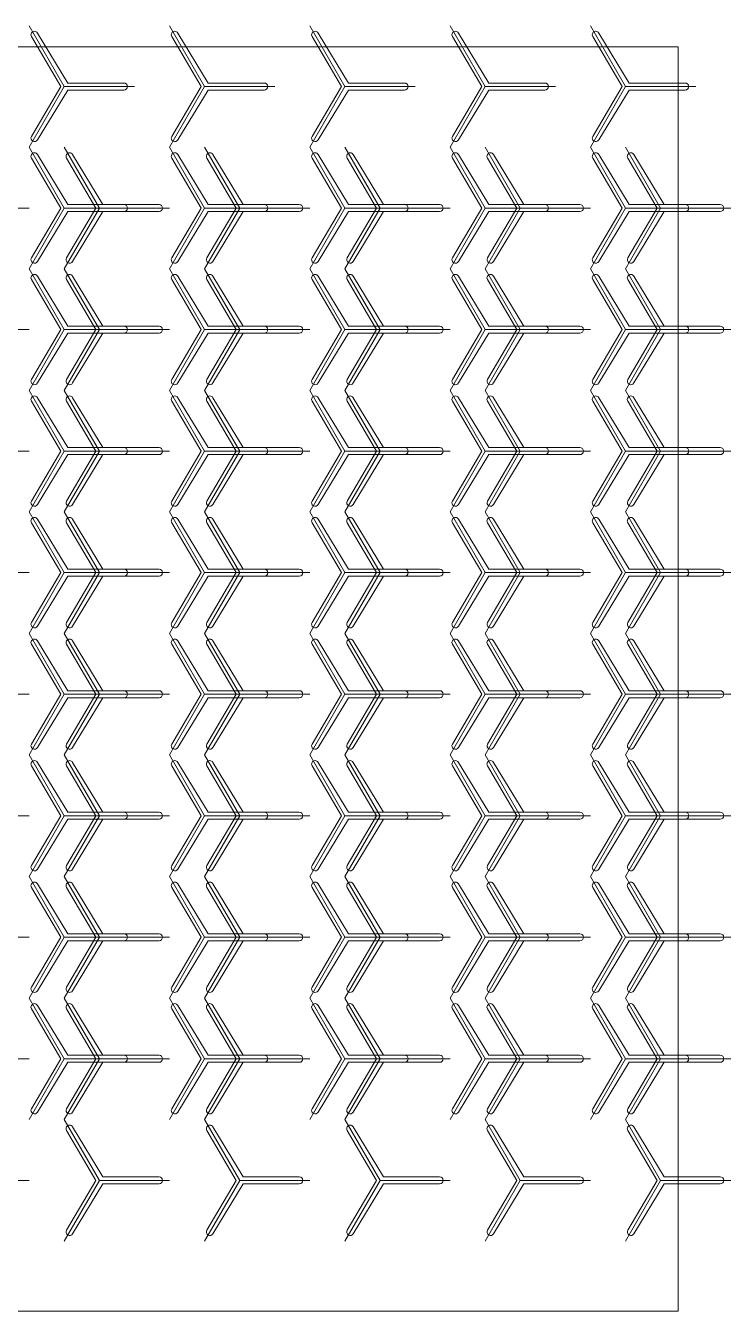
# Model space of a CAD drawing. Header units: metres. Extents: x 0 to 320, y 0 to 183.
# Drawn here: x 84.5 to 184.5, y 0 to 183.2 of the extents above; entities that cross this region are included whole.
import ezdxf

# ---------------------------------------------------------------- set-up
doc = ezdxf.new("R2010")
doc.units = ezdxf.units.M
doc.layers.add('TOP', color=1, linetype='Continuous', lineweight=0)

msp = doc.modelspace()

# ---------------------------------------------------------------- linework, layer by layer
at = {"layer": 'TOP'}
for p, q in [((90, 174.54), (85, 183.21)), ((110, 174.54), (105, 183.21)), ((130, 174.54), (125, 183.21)), ((150, 174.54), (145, 183.21)), ((170, 174.54), (165, 183.21)), ((85.32, 181.66), (89.5, 174.54)), ((90.5, 175.04), (86.18, 182.16)), ((105.32, 181.66), (109.5, 174.54)), ((110.5, 175.04), (106.18, 182.16)), ((125.32, 181.66), (129.5, 174.54)), ((130.5, 175.04), (126.18, 182.16)), ((145.32, 181.66), (149.5, 174.54)), ((150.5, 175.04), (146.18, 182.16)), ((165.32, 181.66), (169.5, 174.54)), ((170.5, 175.04), (166.18, 182.16)), ((0, 180.21), (177.5, 180.21)), ((177.5, 180.21), (177.5, 0)), ((90, 174.54), (85, 165.88)), ((89.5, 174.54), (85.32, 167.43)), ((90, 174.54), (100, 174.54)), ((98.5, 175.04), (90.5, 175.04)), ((110, 174.54), (105, 165.88)), ((109.5, 174.54), (105.32, 167.43)), ((110, 174.54), (120, 174.54)), ((118.5, 175.04), (110.5, 175.04)), ((130, 174.54), (125, 165.88)), ((129.5, 174.54), (125.32, 167.43)), ((130, 174.54), (140, 174.54)), ((138.5, 175.04), (130.5, 175.04)), ((150, 174.54), (145, 165.88)), ((149.5, 174.54), (145.32, 167.43)), ((150, 174.54), (160, 174.54)), ((158.5, 175.04), (150.5, 175.04)), ((170, 174.54), (165, 165.88)), ((169.5, 174.54), (165.32, 167.43)), ((170, 174.54), (180, 174.54)), ((178.5, 175.04), (170.5, 175.04)), ((86.18, 166.93), (90.5, 174.04)), ((90.5, 174.04), (98.5, 174.04)), ((106.18, 166.93), (110.5, 174.04)), ((110.5, 174.04), (118.5, 174.04)), ((126.18, 166.93), (130.5, 174.04)), ((130.5, 174.04), (138.5, 174.04)), ((146.18, 166.93), (150.5, 174.04)), ((150.5, 174.04), (158.5, 174.04)), ((166.18, 166.93), (170.5, 174.04)), ((170.5, 174.04), (178.5, 174.04)), ((90, 157.22), (85, 165.88)), ((95, 157.22), (90, 165.88)), ((110, 157.22), (105, 165.88)), ((115, 157.22), (110, 165.88)), ((130, 157.22), (125, 165.88)), ((135, 157.22), (130, 165.88)), ((150, 157.22), (145, 165.88)), ((155, 157.22), (150, 165.88)), ((170, 157.22), (165, 165.88)), ((175, 157.22), (170, 165.88)), ((85.32, 164.34), (89.5, 157.22)), ((90.5, 157.72), (86.18, 164.84)), ((90.32, 164.34), (94.5, 157.22)), ((95.5, 157.72), (91.18, 164.84)), ((105.32, 164.34), (109.5, 157.22)), ((110.5, 157.72), (106.18, 164.84)), ((110.32, 164.34), (114.5, 157.22)), ((115.5, 157.72), (111.18, 164.84)), ((125.32, 164.34), (129.5, 157.22)), ((130.5, 157.72), (126.18, 164.84)), ((130.32, 164.34), (134.5, 157.22)), ((135.5, 157.72), (131.18, 164.84)), ((145.32, 164.34), (149.5, 157.22)), ((150.5, 157.72), (146.18, 164.84)), ((150.32, 164.34), (154.5, 157.22)), ((155.5, 157.72), (151.18, 164.84)), ((165.32, 164.34), (169.5, 157.22)), ((170.5, 157.72), (166.18, 164.84)), ((170.32, 164.34), (174.5, 157.22)), ((175.5, 157.72), (171.18, 164.84)), ((98.5, 157.72), (90.5, 157.72)), ((103.5, 157.72), (95.5, 157.72)), ((118.5, 157.72), (110.5, 157.72)), ((123.5, 157.72), (115.5, 157.72)), ((138.5, 157.72), (130.5, 157.72)), ((143.5, 157.72), (135.5, 157.72)), ((158.5, 157.72), (150.5, 157.72)), ((163.5, 157.72), (155.5, 157.72)), ((178.5, 157.72), (170.5, 157.72)), ((183.5, 157.72), (175.5, 157.72)), ((75, 157.22), (85, 157.22)), ((90, 157.22), (85, 148.56)), ((89.5, 157.22), (85.32, 150.11)), ((86.18, 149.61), (90.5, 156.72)), ((90, 157.22), (100, 157.22)), ((95, 157.22), (90, 148.56)), ((94.5, 157.22), (90.32, 150.11)), ((90.5, 156.72), (98.5, 156.72)), ((91.18, 149.61), (95.5, 156.72)), ((95, 157.22), (105, 157.22)), ((95.5, 156.72), (103.5, 156.72)), ((110, 157.22), (105, 148.56)), ((109.5, 157.22), (105.32, 150.11)), ((106.18, 149.61), (110.5, 156.72)), ((110, 157.22), (120, 157.22)), ((115, 157.22), (110, 148.56)), ((114.5, 157.22), (110.32, 150.11)), ((110.5, 156.72), (118.5, 156.72)), ((111.18, 149.61), (115.5, 156.72)), ((115, 157.22), (125, 157.22)), ((115.5, 156.72), (123.5, 156.72)), ((130, 157.22), (125, 148.56)), ((129.5, 157.22), (125.32, 150.11)), ((126.18, 149.61), (130.5, 156.72)), ((130, 157.22), (140, 157.22)), ((135, 157.22), (130, 148.56)), ((134.5, 157.22), (130.32, 150.11)), ((130.5, 156.72), (138.5, 156.72)), ((131.18, 149.61), (135.5, 156.72)), ((135, 157.22), (145, 157.22)), ((135.5, 156.72), (143.5, 156.72)), ((150, 157.22), (145, 148.56)), ((149.5, 157.22), (145.32, 150.11)), ((146.18, 149.61), (150.5, 156.72)), ((150, 157.22), (160, 157.22)), ((155, 157.22), (150, 148.56)), ((154.5, 157.22), (150.32, 150.11)), ((150.5, 156.72), (158.5, 156.72)), ((151.18, 149.61), (155.5, 156.72)), ((155, 157.22), (165, 157.22)), ((155.5, 156.72), (163.5, 156.72)), ((170, 157.22), (165, 148.56)), ((169.5, 157.22), (165.32, 150.11)), ((166.18, 149.61), (170.5, 156.72)), ((170, 157.22), (180, 157.22)), ((175, 157.22), (170, 148.56)), ((174.5, 157.22), (170.32, 150.11)), ((170.5, 156.72), (178.5, 156.72)), ((171.18, 149.61), (175.5, 156.72)), ((175, 157.22), (185, 157.22)), ((175.5, 156.72), (183.5, 156.72)), ((90, 139.9), (85, 148.56)), ((95, 139.9), (90, 148.56)), ((110, 139.9), (105, 148.56)), ((115, 139.9), (110, 148.56)), ((130, 139.9), (125, 148.56)), ((135, 139.9), (130, 148.56)), ((150, 139.9), (145, 148.56)), ((155, 139.9), (150, 148.56)), ((170, 139.9), (165, 148.56)), ((175, 139.9), (170, 148.56)), ((85.32, 147.02), (89.5, 139.9)), ((90.5, 140.4), (86.18, 147.52)), ((90.32, 147.02), (94.5, 139.9)), ((95.5, 140.4), (91.18, 147.52)), ((105.32, 147.02), (109.5, 139.9)), ((110.5, 140.4), (106.18, 147.52)), ((110.32, 147.02), (114.5, 139.9)), ((115.5, 140.4), (111.18, 147.52)), ((125.32, 147.02), (129.5, 139.9)), ((130.5, 140.4), (126.18, 147.52)), ((130.32, 147.02), (134.5, 139.9)), ((135.5, 140.4), (131.18, 147.52)), ((145.32, 147.02), (149.5, 139.9)), ((150.5, 140.4), (146.18, 147.52)), ((150.32, 147.02), (154.5, 139.9)), ((155.5, 140.4), (151.18, 147.52)), ((165.32, 147.02), (169.5, 139.9)), ((170.5, 140.4), (166.18, 147.52)), ((170.32, 147.02), (174.5, 139.9)), ((175.5, 140.4), (171.18, 147.52)), ((75, 139.9), (85, 139.9)), ((90, 139.9), (85, 131.24)), ((89.5, 139.9), (85.32, 132.79)), ((86.18, 132.29), (90.5, 139.4)), ((90, 139.9), (100, 139.9)), ((95, 139.9), (90, 131.24)), ((94.5, 139.9), (90.32, 132.79)), ((98.5, 140.4), (90.5, 140.4)), ((90.5, 139.4), (98.5, 139.4)), ((91.18, 132.29), (95.5, 139.4)), ((95, 139.9), (105, 139.9)), ((103.5, 140.4), (95.5, 140.4)), ((95.5, 139.4), (103.5, 139.4)), ((110, 139.9), (105, 131.24)), ((109.5, 139.9), (105.32, 132.79)), ((106.18, 132.29), (110.5, 139.4)), ((110, 139.9), (120, 139.9)), ((115, 139.9), (110, 131.24)), ((114.5, 139.9), (110.32, 132.79)), ((118.5, 140.4), (110.5, 140.4)), ((110.5, 139.4), (118.5, 139.4)), ((111.18, 132.29), (115.5, 139.4)), ((115, 139.9), (125, 139.9)), ((123.5, 140.4), (115.5, 140.4)), ((115.5, 139.4), (123.5, 139.4)), ((130, 139.9), (125, 131.24)), ((129.5, 139.9), (125.32, 132.79)), ((126.18, 132.29), (130.5, 139.4)), ((130, 139.9), (140, 139.9)), ((135, 139.9), (130, 131.24)), ((134.5, 139.9), (130.32, 132.79)), ((138.5, 140.4), (130.5, 140.4)), ((130.5, 139.4), (138.5, 139.4)), ((131.18, 132.29), (135.5, 139.4)), ((135, 139.9), (145, 139.9)), ((143.5, 140.4), (135.5, 140.4)), ((135.5, 139.4), (143.5, 139.4)), ((150, 139.9), (145, 131.24)), ((149.5, 139.9), (145.32, 132.79)), ((146.18, 132.29), (150.5, 139.4)), ((150, 139.9), (160, 139.9)), ((155, 139.9), (150, 131.24)), ((154.5, 139.9), (150.32, 132.79)), ((158.5, 140.4), (150.5, 140.4)), ((150.5, 139.4), (158.5, 139.4)), ((151.18, 132.29), (155.5, 139.4)), ((155, 139.9), (165, 139.9)), ((163.5, 140.4), (155.5, 140.4)), ((155.5, 139.4), (163.5, 139.4)), ((170, 139.9), (165, 131.24)), ((169.5, 139.9), (165.32, 132.79)), ((166.18, 132.29), (170.5, 139.4)), ((170, 139.9), (180, 139.9)), ((175, 139.9), (170, 131.24)), ((174.5, 139.9), (170.32, 132.79)), ((178.5, 140.4), (170.5, 140.4)), ((170.5, 139.4), (178.5, 139.4)), ((171.18, 132.29), (175.5, 139.4)), ((175, 139.9), (185, 139.9)), ((183.5, 140.4), (175.5, 140.4)), ((175.5, 139.4), (183.5, 139.4)), ((90, 122.58), (85, 131.24)), ((90.5, 123.08), (86.18, 130.19)), ((95, 122.58), (90, 131.24)), ((95.5, 123.08), (91.18, 130.19)), ((110, 122.58), (105, 131.24)), ((110.5, 123.08), (106.18, 130.19)), ((115, 122.58), (110, 131.24)), ((115.5, 123.08), (111.18, 130.19)), ((130, 122.58), (125, 131.24)), ((130.5, 123.08), (126.18, 130.19)), ((135, 122.58), (130, 131.24)), ((135.5, 123.08), (131.18, 130.19)), ((150, 122.58), (145, 131.24)), ((150.5, 123.08), (146.18, 130.19)), ((155, 122.58), (150, 131.24)), ((155.5, 123.08), (151.18, 130.19)), ((170, 122.58), (165, 131.24)), ((170.5, 123.08), (166.18, 130.19)), ((175, 122.58), (170, 131.24)), ((175.5, 123.08), (171.18, 130.19)), ((85.32, 129.69), (89.5, 122.58)), ((90.32, 129.69), (94.5, 122.58)), ((105.32, 129.69), (109.5, 122.58)), ((110.32, 129.69), (114.5, 122.58)), ((125.32, 129.69), (129.5, 122.58)), ((130.32, 129.69), (134.5, 122.58)), ((145.32, 129.69), (149.5, 122.58)), ((150.32, 129.69), (154.5, 122.58)), ((165.32, 129.69), (169.5, 122.58)), ((170.32, 129.69), (174.5, 122.58)), ((98.5, 123.08), (90.5, 123.08)), ((103.5, 123.08), (95.5, 123.08)), ((118.5, 123.08), (110.5, 123.08)), ((123.5, 123.08), (115.5, 123.08)), ((138.5, 123.08), (130.5, 123.08)), ((143.5, 123.08), (135.5, 123.08)), ((158.5, 123.08), (150.5, 123.08)), ((163.5, 123.08), (155.5, 123.08)), ((178.5, 123.08), (170.5, 123.08)), ((183.5, 123.08), (175.5, 123.08)), ((75, 122.58), (85, 122.58)), ((90, 122.58), (85, 113.92)), ((89.5, 122.58), (85.32, 115.47)), ((86.18, 114.97), (90.5, 122.08)), ((90, 122.58), (100, 122.58)), ((95, 122.58), (90, 113.92)), ((94.5, 122.58), (90.32, 115.47)), ((90.5, 122.08), (98.5, 122.08)), ((91.18, 114.97), (95.5, 122.08)), ((95, 122.58), (105, 122.58)), ((95.5, 122.08), (103.5, 122.08)), ((110, 122.58), (105, 113.92)), ((109.5, 122.58), (105.32, 115.47)), ((106.18, 114.97), (110.5, 122.08)), ((110, 122.58), (120, 122.58)), ((115, 122.58), (110, 113.92)), ((114.5, 122.58), (110.32, 115.47)), ((110.5, 122.08), (118.5, 122.08)), ((111.18, 114.97), (115.5, 122.08)), ((115, 122.58), (125, 122.58)), ((115.5, 122.08), (123.5, 122.08)), ((130, 122.58), (125, 113.92)), ((129.5, 122.58), (125.32, 115.47)), ((126.18, 114.97), (130.5, 122.08)), ((130, 122.58), (140, 122.58)), ((135, 122.58), (130, 113.92)), ((134.5, 122.58), (130.32, 115.47)), ((130.5, 122.08), (138.5, 122.08)), ((131.18, 114.97), (135.5, 122.08)), ((135, 122.58), (145, 122.58)), ((135.5, 122.08), (143.5, 122.08)), ((150, 122.58), (145, 113.92)), ((149.5, 122.58), (145.32, 115.47)), ((146.18, 114.97), (150.5, 122.08)), ((150, 122.58), (160, 122.58)), ((155, 122.58), (150, 113.92)), ((154.5, 122.58), (150.32, 115.47)), ((150.5, 122.08), (158.5, 122.08)), ((151.18, 114.97), (155.5, 122.08)), ((155, 122.58), (165, 122.58)), ((155.5, 122.08), (163.5, 122.08)), ((170, 122.58), (165, 113.92)), ((169.5, 122.58), (165.32, 115.47)), ((166.18, 114.97), (170.5, 122.08)), ((170, 122.58), (180, 122.58)), ((175, 122.58), (170, 113.92)), ((174.5, 122.58), (170.32, 115.47)), ((170.5, 122.08), (178.5, 122.08)), ((171.18, 114.97), (175.5, 122.08)), ((175, 122.58), (185, 122.58)), ((175.5, 122.08), (183.5, 122.08)), ((90, 105.26), (85, 113.92)), ((95, 105.26), (90, 113.92)), ((110, 105.26), (105, 113.92)), ((115, 105.26), (110, 113.92)), ((130, 105.26), (125, 113.92)), ((135, 105.26), (130, 113.92)), ((150, 105.26), (145, 113.92)), ((155, 105.26), (150, 113.92)), ((170, 105.26), (165, 113.92)), ((175, 105.26), (170, 113.92)), ((85.32, 112.37), (89.5, 105.26)), ((90.5, 105.76), (86.18, 112.87)), ((90.32, 112.37), (94.5, 105.26)), ((95.5, 105.76), (91.18, 112.87)), ((105.32, 112.37), (109.5, 105.26)), ((110.5, 105.76), (106.18, 112.87)), ((110.32, 112.37), (114.5, 105.26)), ((115.5, 105.76), (111.18, 112.87)), ((125.32, 112.37), (129.5, 105.26)), ((130.5, 105.76), (126.18, 112.87)), ((130.32, 112.37), (134.5, 105.26)), ((135.5, 105.76), (131.18, 112.87)), ((145.32, 112.37), (149.5, 105.26)), ((150.5, 105.76), (146.18, 112.87)), ((150.32, 112.37), (154.5, 105.26)), ((155.5, 105.76), (151.18, 112.87)), ((165.32, 112.37), (169.5, 105.26)), ((170.5, 105.76), (166.18, 112.87)), ((170.32, 112.37), (174.5, 105.26)), ((175.5, 105.76), (171.18, 112.87)), ((75, 105.26), (85, 105.26)), ((90, 105.26), (85, 96.6)), ((89.5, 105.26), (85.32, 98.15)), ((86.18, 97.65), (90.5, 104.76)), ((90, 105.26), (100, 105.26)), ((95, 105.26), (90, 96.6)), ((94.5, 105.26), (90.32, 98.15)), ((98.5, 105.76), (90.5, 105.76)), ((90.5, 104.76), (98.5, 104.76)), ((91.18, 97.65), (95.5, 104.76)), ((95, 105.26), (105, 105.26)), ((103.5, 105.76), (95.5, 105.76)), ((95.5, 104.76), (103.5, 104.76)), ((110, 105.26), (105, 96.6)), ((109.5, 105.26), (105.32, 98.15)), ((106.18, 97.65), (110.5, 104.76)), ((110, 105.26), (120, 105.26)), ((115, 105.26), (110, 96.6)), ((114.5, 105.26), (110.32, 98.15)), ((118.5, 105.76), (110.5, 105.76)), ((110.5, 104.76), (118.5, 104.76)), ((111.18, 97.65), (115.5, 104.76)), ((115, 105.26), (125, 105.26)), ((123.5, 105.76), (115.5, 105.76)), ((115.5, 104.76), (123.5, 104.76)), ((130, 105.26), (125, 96.6)), ((129.5, 105.26), (125.32, 98.15)), ((126.18, 97.65), (130.5, 104.76)), ((130, 105.26), (140, 105.26)), ((135, 105.26), (130, 96.6)), ((134.5, 105.26), (130.32, 98.15)), ((138.5, 105.76), (130.5, 105.76)), ((130.5, 104.76), (138.5, 104.76)), ((131.18, 97.65), (135.5, 104.76)), ((135, 105.26), (145, 105.26)), ((143.5, 105.76), (135.5, 105.76)), ((135.5, 104.76), (143.5, 104.76)), ((150, 105.26), (145, 96.6)), ((149.5, 105.26), (145.32, 98.15)), ((146.18, 97.65), (150.5, 104.76)), ((150, 105.26), (160, 105.26)), ((155, 105.26), (150, 96.6)), ((154.5, 105.26), (150.32, 98.15)), ((158.5, 105.76), (150.5, 105.76)), ((150.5, 104.76), (158.5, 104.76)), ((151.18, 97.65), (155.5, 104.76)), ((155, 105.26), (165, 105.26)), ((163.5, 105.76), (155.5, 105.76)), ((155.5, 104.76), (163.5, 104.76)), ((170, 105.26), (165, 96.6)), ((169.5, 105.26), (165.32, 98.15)), ((166.18, 97.65), (170.5, 104.76)), ((170, 105.26), (180, 105.26)), ((175, 105.26), (170, 96.6)), ((174.5, 105.26), (170.32, 98.15)), ((178.5, 105.76), (170.5, 105.76)), ((170.5, 104.76), (178.5, 104.76)), ((171.18, 97.65), (175.5, 104.76)), ((175, 105.26), (185, 105.26)), ((183.5, 105.76), (175.5, 105.76)), ((175.5, 104.76), (183.5, 104.76)), ((90, 87.94), (85, 96.6)), ((90.5, 88.44), (86.18, 95.55)), ((95, 87.94), (90, 96.6)), ((95.5, 88.44), (91.18, 95.55)), ((110, 87.94), (105, 96.6)), ((110.5, 88.44), (106.18, 95.55)), ((115, 87.94), (110, 96.6)), ((115.5, 88.44), (111.18, 95.55)), ((130, 87.94), (125, 96.6)), ((130.5, 88.44), (126.18, 95.55)), ((135, 87.94), (130, 96.6)), ((135.5, 88.44), (131.18, 95.55)), ((150, 87.94), (145, 96.6)), ((150.5, 88.44), (146.18, 95.55)), ((155, 87.94), (150, 96.6)), ((155.5, 88.44), (151.18, 95.55)), ((170, 87.94), (165, 96.6)), ((170.5, 88.44), (166.18, 95.55)), ((175, 87.94), (170, 96.6)), ((175.5, 88.44), (171.18, 95.55)), ((85.32, 95.05), (89.5, 87.94)), ((90.32, 95.05), (94.5, 87.94)), ((105.32, 95.05), (109.5, 87.94)), ((110.32, 95.05), (114.5, 87.94)), ((125.32, 95.05), (129.5, 87.94)), ((130.32, 95.05), (134.5, 87.94)), ((145.32, 95.05), (149.5, 87.94)), ((150.32, 95.05), (154.5, 87.94)), ((165.32, 95.05), (169.5, 87.94)), ((170.32, 95.05), (174.5, 87.94)), ((75, 87.94), (85, 87.94)), ((90, 87.94), (85, 79.28)), ((89.5, 87.94), (85.32, 80.83)), ((90, 87.94), (100, 87.94)), ((95, 87.94), (90, 79.28)), ((94.5, 87.94), (90.32, 80.83)), ((98.5, 88.44), (90.5, 88.44)), ((95, 87.94), (105, 87.94)), ((103.5, 88.44), (95.5, 88.44)), ((110, 87.94), (105, 79.28)), ((109.5, 87.94), (105.32, 80.83)), ((110, 87.94), (120, 87.94)), ((115, 87.94), (110, 79.28)), ((114.5, 87.94), (110.32, 80.83)), ((118.5, 88.44), (110.5, 88.44)), ((115, 87.94), (125, 87.94)), ((123.5, 88.44), (115.5, 88.44)), ((130, 87.94), (125, 79.28)), ((129.5, 87.94), (125.32, 80.83)), ((130, 87.94), (140, 87.94)), ((135, 87.94), (130, 79.28)), ((134.5, 87.94), (130.32, 80.83)), ((138.5, 88.44), (130.5, 88.44)), ((135, 87.94), (145, 87.94)), ((143.5, 88.44), (135.5, 88.44)), ((150, 87.94), (145, 79.28)), ((149.5, 87.94), (145.32, 80.83)), ((150, 87.94), (160, 87.94)), ((155, 87.94), (150, 79.28)), ((154.5, 87.94), (150.32, 80.83)), ((158.5, 88.44), (150.5, 88.44)), ((155, 87.94), (165, 87.94)), ((163.5, 88.44), (155.5, 88.44)), ((170, 87.94), (165, 79.28)), ((169.5, 87.94), (165.32, 80.83)), ((170, 87.94), (180, 87.94)), ((175, 87.94), (170, 79.28)), ((174.5, 87.94), (170.32, 80.83)), ((178.5, 88.44), (170.5, 88.44)), ((175, 87.94), (185, 87.94)), ((183.5, 88.44), (175.5, 88.44)), ((86.18, 80.33), (90.5, 87.44)), ((90.5, 87.44), (98.5, 87.44)), ((91.18, 80.33), (95.5, 87.44)), ((95.5, 87.44), (103.5, 87.44)), ((106.18, 80.33), (110.5, 87.44)), ((110.5, 87.44), (118.5, 87.44)), ((111.18, 80.33), (115.5, 87.44)), ((115.5, 87.44), (123.5, 87.44)), ((126.18, 80.33), (130.5, 87.44)), ((130.5, 87.44), (138.5, 87.44)), ((131.18, 80.33), (135.5, 87.44)), ((135.5, 87.44), (143.5, 87.44)), ((146.18, 80.33), (150.5, 87.44)), ((150.5, 87.44), (158.5, 87.44)), ((151.18, 80.33), (155.5, 87.44)), ((155.5, 87.44), (163.5, 87.44)), ((166.18, 80.33), (170.5, 87.44)), ((170.5, 87.44), (178.5, 87.44)), ((171.18, 80.33), (175.5, 87.44)), ((175.5, 87.44), (183.5, 87.44)), ((90, 70.62), (85, 79.28)), ((95, 70.62), (90, 79.28)), ((110, 70.62), (105, 79.28)), ((115, 70.62), (110, 79.28)), ((130, 70.62), (125, 79.28)), ((135, 70.62), (130, 79.28)), ((150, 70.62), (145, 79.28)), ((155, 70.62), (150, 79.28)), ((170, 70.62), (165, 79.28)), ((175, 70.62), (170, 79.28)), ((85.32, 77.73), (89.5, 70.62)), ((90.5, 71.12), (86.18, 78.23)), ((90.32, 77.73), (94.5, 70.62)), ((95.5, 71.12), (91.18, 78.23)), ((105.32, 77.73), (109.5, 70.62)), ((110.5, 71.12), (106.18, 78.23)), ((110.32, 77.73), (114.5, 70.62)), ((115.5, 71.12), (111.18, 78.23)), ((125.32, 77.73), (129.5, 70.62)), ((130.5, 71.12), (126.18, 78.23)), ((130.32, 77.73), (134.5, 70.62)), ((135.5, 71.12), (131.18, 78.23)), ((145.32, 77.73), (149.5, 70.62)), ((150.5, 71.12), (146.18, 78.23)), ((150.32, 77.73), (154.5, 70.62)), ((155.5, 71.12), (151.18, 78.23)), ((165.32, 77.73), (169.5, 70.62)), ((170.5, 71.12), (166.18, 78.23)), ((170.32, 77.73), (174.5, 70.62)), ((175.5, 71.12), (171.18, 78.23)), ((75, 70.62), (85, 70.62)), ((90, 70.62), (85, 61.96)), ((89.5, 70.62), (85.32, 63.51)), ((86.18, 63.01), (90.5, 70.12)), ((90, 70.62), (100, 70.62)), ((95, 70.62), (90, 61.96)), ((94.5, 70.62), (90.32, 63.51)), ((98.5, 71.12), (90.5, 71.12)), ((90.5, 70.12), (98.5, 70.12)), ((91.18, 63.01), (95.5, 70.12)), ((95, 70.62), (105, 70.62)), ((103.5, 71.12), (95.5, 71.12)), ((95.5, 70.12), (103.5, 70.12)), ((110, 70.62), (105, 61.96)), ((109.5, 70.62), (105.32, 63.51)), ((106.18, 63.01), (110.5, 70.12)), ((110, 70.62), (120, 70.62)), ((115, 70.62), (110, 61.96)), ((114.5, 70.62), (110.32, 63.51)), ((118.5, 71.12), (110.5, 71.12)), ((110.5, 70.12), (118.5, 70.12)), ((111.18, 63.01), (115.5, 70.12)), ((115, 70.62), (125, 70.62)), ((123.5, 71.12), (115.5, 71.12)), ((115.5, 70.12), (123.5, 70.12)), ((130, 70.62), (125, 61.96)), ((129.5, 70.62), (125.32, 63.51)), ((126.18, 63.01), (130.5, 70.12)), ((130, 70.62), (140, 70.62)), ((135, 70.62), (130, 61.96)), ((134.5, 70.62), (130.32, 63.51)), ((138.5, 71.12), (130.5, 71.12)), ((130.5, 70.12), (138.5, 70.12)), ((131.18, 63.01), (135.5, 70.12)), ((135, 70.62), (145, 70.62)), ((143.5, 71.12), (135.5, 71.12)), ((135.5, 70.12), (143.5, 70.12)), ((150, 70.62), (145, 61.96)), ((149.5, 70.62), (145.32, 63.51)), ((146.18, 63.01), (150.5, 70.12)), ((150, 70.62), (160, 70.62)), ((155, 70.62), (150, 61.96)), ((154.5, 70.62), (150.32, 63.51)), ((158.5, 71.12), (150.5, 71.12)), ((150.5, 70.12), (158.5, 70.12)), ((151.18, 63.01), (155.5, 70.12)), ((155, 70.62), (165, 70.62)), ((163.5, 71.12), (155.5, 71.12)), ((155.5, 70.12), (163.5, 70.12)), ((170, 70.62), (165, 61.96)), ((169.5, 70.62), (165.32, 63.51)), ((166.18, 63.01), (170.5, 70.12)), ((170, 70.62), (180, 70.62)), ((175, 70.62), (170, 61.96)), ((174.5, 70.62), (170.32, 63.51)), ((178.5, 71.12), (170.5, 71.12)), ((170.5, 70.12), (178.5, 70.12)), ((171.18, 63.01), (175.5, 70.12)), ((175, 70.62), (185, 70.62)), ((183.5, 71.12), (175.5, 71.12)), ((175.5, 70.12), (183.5, 70.12)), ((90, 53.3), (85, 61.96)), ((90.5, 53.8), (86.18, 60.91)), ((95, 53.3), (90, 61.96)), ((95.5, 53.8), (91.18, 60.91)), ((110, 53.3), (105, 61.96)), ((110.5, 53.8), (106.18, 60.91)), ((115, 53.3), (110, 61.96)), ((115.5, 53.8), (111.18, 60.91)), ((130, 53.3), (125, 61.96)), ((130.5, 53.8), (126.18, 60.91)), ((135, 53.3), (130, 61.96)), ((135.5, 53.8), (131.18, 60.91)), ((150, 53.3), (145, 61.96)), ((150.5, 53.8), (146.18, 60.91)), ((155, 53.3), (150, 61.96)), ((155.5, 53.8), (151.18, 60.91)), ((170, 53.3), (165, 61.96)), ((170.5, 53.8), (166.18, 60.91)), ((175, 53.3), (170, 61.96)), ((175.5, 53.8), (171.18, 60.91)), ((85.32, 60.41), (89.5, 53.3)), ((90.32, 60.41), (94.5, 53.3)), ((105.32, 60.41), (109.5, 53.3)), ((110.32, 60.41), (114.5, 53.3)), ((125.32, 60.41), (129.5, 53.3)), ((130.32, 60.41), (134.5, 53.3)), ((145.32, 60.41), (149.5, 53.3)), ((150.32, 60.41), (154.5, 53.3)), ((165.32, 60.41), (169.5, 53.3)), ((170.32, 60.41), (174.5, 53.3)), ((75, 53.3), (85, 53.3)), ((90, 53.3), (85, 44.64)), ((89.5, 53.3), (85.32, 46.19)), ((90, 53.3), (100, 53.3)), ((95, 53.3), (90, 44.64)), ((94.5, 53.3), (90.32, 46.19)), ((98.5, 53.8), (90.5, 53.8)), ((95, 53.3), (105, 53.3)), ((103.5, 53.8), (95.5, 53.8)), ((110, 53.3), (105, 44.64)), ((109.5, 53.3), (105.32, 46.19)), ((110, 53.3), (120, 53.3)), ((115, 53.3), (110, 44.64)), ((114.5, 53.3), (110.32, 46.19)), ((118.5, 53.8), (110.5, 53.8)), ((115, 53.3), (125, 53.3)), ((123.5, 53.8), (115.5, 53.8)), ((130, 53.3), (125, 44.64)), ((129.5, 53.3), (125.32, 46.19)), ((130, 53.3), (140, 53.3)), ((135, 53.3), (130, 44.64)), ((134.5, 53.3), (130.32, 46.19)), ((138.5, 53.8), (130.5, 53.8)), ((135, 53.3), (145, 53.3)), ((143.5, 53.8), (135.5, 53.8)), ((150, 53.3), (145, 44.64)), ((149.5, 53.3), (145.32, 46.19)), ((150, 53.3), (160, 53.3)), ((155, 53.3), (150, 44.64)), ((154.5, 53.3), (150.32, 46.19)), ((158.5, 53.8), (150.5, 53.8)), ((155, 53.3), (165, 53.3)), ((163.5, 53.8), (155.5, 53.8)), ((170, 53.3), (165, 44.64)), ((169.5, 53.3), (165.32, 46.19)), ((170, 53.3), (180, 53.3)), ((175, 53.3), (170, 44.64)), ((174.5, 53.3), (170.32, 46.19)), ((178.5, 53.8), (170.5, 53.8)), ((175, 53.3), (185, 53.3)), ((183.5, 53.8), (175.5, 53.8)), ((86.18, 45.69), (90.5, 52.8)), ((90.5, 52.8), (98.5, 52.8)), ((91.18, 45.69), (95.5, 52.8)), ((95.5, 52.8), (103.5, 52.8)), ((106.18, 45.69), (110.5, 52.8)), ((110.5, 52.8), (118.5, 52.8)), ((111.18, 45.69), (115.5, 52.8)), ((115.5, 52.8), (123.5, 52.8)), ((126.18, 45.69), (130.5, 52.8)), ((130.5, 52.8), (138.5, 52.8)), ((131.18, 45.69), (135.5, 52.8)), ((135.5, 52.8), (143.5, 52.8)), ((146.18, 45.69), (150.5, 52.8)), ((150.5, 52.8), (158.5, 52.8)), ((151.18, 45.69), (155.5, 52.8)), ((155.5, 52.8), (163.5, 52.8)), ((166.18, 45.69), (170.5, 52.8)), ((170.5, 52.8), (178.5, 52.8)), ((171.18, 45.69), (175.5, 52.8)), ((175.5, 52.8), (183.5, 52.8)), ((90, 35.98), (85, 44.64)), ((95, 35.98), (90, 44.64)), ((110, 35.98), (105, 44.64)), ((115, 35.98), (110, 44.64)), ((130, 35.98), (125, 44.64)), ((135, 35.98), (130, 44.64)), ((150, 35.98), (145, 44.64)), ((155, 35.98), (150, 44.64)), ((170, 35.98), (165, 44.64)), ((175, 35.98), (170, 44.64)), ((85.32, 43.09), (89.5, 35.98)), ((90.5, 36.48), (86.18, 43.59)), ((90.32, 43.09), (94.5, 35.98)), ((95.5, 36.48), (91.18, 43.59)), ((105.32, 43.09), (109.5, 35.98)), ((110.5, 36.48), (106.18, 43.59)), ((110.32, 43.09), (114.5, 35.98)), ((115.5, 36.48), (111.18, 43.59)), ((125.32, 43.09), (129.5, 35.98)), ((130.5, 36.48), (126.18, 43.59)), ((130.32, 43.09), (134.5, 35.98)), ((135.5, 36.48), (131.18, 43.59)), ((145.32, 43.09), (149.5, 35.98)), ((150.5, 36.48), (146.18, 43.59)), ((150.32, 43.09), (154.5, 35.98)), ((155.5, 36.48), (151.18, 43.59)), ((165.32, 43.09), (169.5, 35.98)), ((170.5, 36.48), (166.18, 43.59)), ((170.32, 43.09), (174.5, 35.98)), ((175.5, 36.48), (171.18, 43.59)), ((75, 35.98), (85, 35.98)), ((90, 35.98), (85, 27.32)), ((89.5, 35.98), (85.32, 28.87)), ((86.18, 28.37), (90.5, 35.48)), ((90, 35.98), (100, 35.98)), ((95, 35.98), (90, 27.32)), ((94.5, 35.98), (90.32, 28.87)), ((98.5, 36.48), (90.5, 36.48)), ((90.5, 35.48), (98.5, 35.48)), ((91.18, 28.37), (95.5, 35.48)), ((95, 35.98), (105, 35.98)), ((103.5, 36.48), (95.5, 36.48)), ((95.5, 35.48), (103.5, 35.48)), ((110, 35.98), (105, 27.32)), ((109.5, 35.98), (105.32, 28.87)), ((106.18, 28.37), (110.5, 35.48)), ((110, 35.98), (120, 35.98)), ((115, 35.98), (110, 27.32)), ((114.5, 35.98), (110.32, 28.87)), ((118.5, 36.48), (110.5, 36.48)), ((110.5, 35.48), (118.5, 35.48)), ((111.18, 28.37), (115.5, 35.48)), ((115, 35.98), (125, 35.98)), ((123.5, 36.48), (115.5, 36.48)), ((115.5, 35.48), (123.5, 35.48)), ((130, 35.98), (125, 27.32)), ((129.5, 35.98), (125.32, 28.87)), ((126.18, 28.37), (130.5, 35.48)), ((130, 35.98), (140, 35.98)), ((135, 35.98), (130, 27.32)), ((134.5, 35.98), (130.32, 28.87)), ((138.5, 36.48), (130.5, 36.48)), ((130.5, 35.48), (138.5, 35.48)), ((131.18, 28.37), (135.5, 35.48)), ((135, 35.98), (145, 35.98)), ((143.5, 36.48), (135.5, 36.48)), ((135.5, 35.48), (143.5, 35.48)), ((150, 35.98), (145, 27.32)), ((149.5, 35.98), (145.32, 28.87)), ((146.18, 28.37), (150.5, 35.48)), ((150, 35.98), (160, 35.98)), ((155, 35.98), (150, 27.32)), ((154.5, 35.98), (150.32, 28.87)), ((158.5, 36.48), (150.5, 36.48)), ((150.5, 35.48), (158.5, 35.48)), ((151.18, 28.37), (155.5, 35.48)), ((155, 35.98), (165, 35.98)), ((163.5, 36.48), (155.5, 36.48)), ((155.5, 35.48), (163.5, 35.48)), ((170, 35.98), (165, 27.32)), ((169.5, 35.98), (165.32, 28.87)), ((166.18, 28.37), (170.5, 35.48)), ((170, 35.98), (180, 35.98)), ((175, 35.98), (170, 27.32)), ((174.5, 35.98), (170.32, 28.87)), ((178.5, 36.48), (170.5, 36.48)), ((170.5, 35.48), (178.5, 35.48)), ((171.18, 28.37), (175.5, 35.48)), ((175, 35.98), (185, 35.98)), ((183.5, 36.48), (175.5, 36.48)), ((175.5, 35.48), (183.5, 35.48)), ((95, 18.66), (90, 27.32)), ((90.32, 25.77), (94.5, 18.66)), ((95.5, 19.16), (91.18, 26.27)), ((115, 18.66), (110, 27.32)), ((110.32, 25.77), (114.5, 18.66)), ((115.5, 19.16), (111.18, 26.27)), ((135, 18.66), (130, 27.32)), ((130.32, 25.77), (134.5, 18.66)), ((135.5, 19.16), (131.18, 26.27)), ((155, 18.66), (150, 27.32)), ((150.32, 25.77), (154.5, 18.66)), ((155.5, 19.16), (151.18, 26.27)), ((175, 18.66), (170, 27.32)), ((170.32, 25.77), (174.5, 18.66)), ((175.5, 19.16), (171.18, 26.27)), ((75, 18.66), (85, 18.66)), ((95, 18.66), (90, 10)), ((94.5, 18.66), (90.32, 11.55)), ((95, 18.66), (105, 18.66)), ((103.5, 19.16), (95.5, 19.16)), ((115, 18.66), (110, 10)), ((114.5, 18.66), (110.32, 11.55)), ((115, 18.66), (125, 18.66)), ((123.5, 19.16), (115.5, 19.16)), ((135, 18.66), (130, 10)), ((134.5, 18.66), (130.32, 11.55)), ((135, 18.66), (145, 18.66)), ((143.5, 19.16), (135.5, 19.16)), ((155, 18.66), (150, 10)), ((154.5, 18.66), (150.32, 11.55)), ((155, 18.66), (165, 18.66)), ((163.5, 19.16), (155.5, 19.16)), ((175, 18.66), (170, 10)), ((174.5, 18.66), (170.32, 11.55)), ((175, 18.66), (185, 18.66)), ((183.5, 19.16), (175.5, 19.16)), ((91.18, 11.05), (95.5, 18.16)), ((95.5, 18.16), (103.5, 18.16)), ((111.18, 11.05), (115.5, 18.16)), ((115.5, 18.16), (123.5, 18.16)), ((131.18, 11.05), (135.5, 18.16)), ((135.5, 18.16), (143.5, 18.16)), ((151.18, 11.05), (155.5, 18.16)), ((155.5, 18.16), (163.5, 18.16)), ((171.18, 11.05), (175.5, 18.16)), ((175.5, 18.16), (183.5, 18.16)), ((177.5, 0), (0, 0))]:
    msp.add_line(p, q, dxfattribs=at)
for centre, start, end in [((85.75, 181.91), 30, 210), ((105.75, 181.91), 30, 210), ((125.75, 181.91), 30, 210), ((145.75, 181.91), 30, 210), ((165.75, 181.91), 30, 210), ((98.5, 174.54), -90, 90), ((118.5, 174.54), -90, 90), ((138.5, 174.54), -90, 90), ((158.5, 174.54), -90, 90), ((178.5, 174.54), -90, 90), ((85.75, 167.18), 150, 330), ((105.75, 167.18), 150, 330), ((125.75, 167.18), 150, 330), ((145.75, 167.18), 150, 330), ((165.75, 167.18), 150, 330), ((85.75, 164.59), 30, 210), ((90.75, 164.59), 30, 210), ((105.75, 164.59), 30, 210), ((110.75, 164.59), 30, 210), ((125.75, 164.59), 30, 210), ((130.75, 164.59), 30, 210), ((145.75, 164.59), 30, 210), ((150.75, 164.59), 30, 210), ((165.75, 164.59), 30, 210), ((170.75, 164.59), 30, 210), ((98.5, 157.22), -90, 90), ((103.5, 157.22), -90, 90), ((118.5, 157.22), -90, 90), ((123.5, 157.22), -90, 90), ((138.5, 157.22), -90, 90), ((143.5, 157.22), -90, 90), ((158.5, 157.22), -90, 90), ((163.5, 157.22), -90, 90), ((178.5, 157.22), -90, 90), ((183.5, 157.22), -90, 90), ((85.75, 149.86), 150, 330), ((90.75, 149.86), 150, 330), ((105.75, 149.86), 150, 330), ((110.75, 149.86), 150, 330), ((125.75, 149.86), 150, 330), ((130.75, 149.86), 150, 330), ((145.75, 149.86), 150, 330), ((150.75, 149.86), 150, 330), ((165.75, 149.86), 150, 330), ((170.75, 149.86), 150, 330), ((85.75, 147.27), 30, 210), ((90.75, 147.27), 30, 210), ((105.75, 147.27), 30, 210), ((110.75, 147.27), 30, 210), ((125.75, 147.27), 30, 210), ((130.75, 147.27), 30, 210), ((145.75, 147.27), 30, 210), ((150.75, 147.27), 30, 210), ((165.75, 147.27), 30, 210), ((170.75, 147.27), 30, 210), ((98.5, 139.9), -90, 90), ((103.5, 139.9), -90, 90), ((118.5, 139.9), -90, 90), ((123.5, 139.9), -90, 90), ((138.5, 139.9), -90, 90), ((143.5, 139.9), -90, 90), ((158.5, 139.9), -90, 90), ((163.5, 139.9), -90, 90), ((178.5, 139.9), -90, 90), ((183.5, 139.9), -90, 90), ((85.75, 132.54), 150, 330), ((90.75, 132.54), 150, 330), ((105.75, 132.54), 150, 330), ((110.75, 132.54), 150, 330), ((125.75, 132.54), 150, 330), ((130.75, 132.54), 150, 330), ((145.75, 132.54), 150, 330), ((150.75, 132.54), 150, 330), ((165.75, 132.54), 150, 330), ((170.75, 132.54), 150, 330), ((85.75, 129.94), 30, 210), ((90.75, 129.94), 30, 210), ((105.75, 129.94), 30, 210), ((110.75, 129.94), 30, 210), ((125.75, 129.94), 30, 210), ((130.75, 129.94), 30, 210), ((145.75, 129.94), 30, 210), ((150.75, 129.94), 30, 210), ((165.75, 129.94), 30, 210), ((170.75, 129.94), 30, 210), ((98.5, 122.58), -90, 90), ((103.5, 122.58), -90, 90), ((118.5, 122.58), -90, 90), ((123.5, 122.58), -90, 90), ((138.5, 122.58), -90, 90), ((143.5, 122.58), -90, 90), ((158.5, 122.58), -90, 90), ((163.5, 122.58), -90, 90), ((178.5, 122.58), -90, 90), ((183.5, 122.58), -90, 90), ((85.75, 115.22), 150, 330), ((90.75, 115.22), 150, 330), ((105.75, 115.22), 150, 330), ((110.75, 115.22), 150, 330), ((125.75, 115.22), 150, 330), ((130.75, 115.22), 150, 330), ((145.75, 115.22), 150, 330), ((150.75, 115.22), 150, 330), ((165.75, 115.22), 150, 330), ((170.75, 115.22), 150, 330), ((85.75, 112.62), 30, 210), ((90.75, 112.62), 30, 210), ((105.75, 112.62), 30, 210), ((110.75, 112.62), 30, 210), ((125.75, 112.62), 30, 210), ((130.75, 112.62), 30, 210), ((145.75, 112.62), 30, 210), ((150.75, 112.62), 30, 210), ((165.75, 112.62), 30, 210), ((170.75, 112.62), 30, 210), ((98.5, 105.26), -90, 90), ((103.5, 105.26), -90, 90), ((118.5, 105.26), -90, 90), ((123.5, 105.26), -90, 90), ((138.5, 105.26), -90, 90), ((143.5, 105.26), -90, 90), ((158.5, 105.26), -90, 90), ((163.5, 105.26), -90, 90), ((178.5, 105.26), -90, 90), ((183.5, 105.26), -90, 90), ((85.75, 97.9), 150, 330), ((90.75, 97.9), 150, 330), ((105.75, 97.9), 150, 330), ((110.75, 97.9), 150, 330), ((125.75, 97.9), 150, 330), ((130.75, 97.9), 150, 330), ((145.75, 97.9), 150, 330), ((150.75, 97.9), 150, 330), ((165.75, 97.9), 150, 330), ((170.75, 97.9), 150, 330), ((85.75, 95.3), 30, 210), ((90.75, 95.3), 30, 210), ((105.75, 95.3), 30, 210), ((110.75, 95.3), 30, 210), ((125.75, 95.3), 30, 210), ((130.75, 95.3), 30, 210), ((145.75, 95.3), 30, 210), ((150.75, 95.3), 30, 210), ((165.75, 95.3), 30, 210), ((170.75, 95.3), 30, 210), ((98.5, 87.94), -90, 90), ((103.5, 87.94), -90, 90), ((118.5, 87.94), -90, 90), ((123.5, 87.94), -90, 90), ((138.5, 87.94), -90, 90), ((143.5, 87.94), -90, 90), ((158.5, 87.94), -90, 90), ((163.5, 87.94), -90, 90), ((178.5, 87.94), -90, 90), ((183.5, 87.94), -90, 90), ((85.75, 80.58), 150, 330), ((90.75, 80.58), 150, 330), ((105.75, 80.58), 150, 330), ((110.75, 80.58), 150, 330), ((125.75, 80.58), 150, 330), ((130.75, 80.58), 150, 330), ((145.75, 80.58), 150, 330), ((150.75, 80.58), 150, 330), ((165.75, 80.58), 150, 330), ((170.75, 80.58), 150, 330), ((85.75, 77.98), 30, 210), ((90.75, 77.98), 30, 210), ((105.75, 77.98), 30, 210), ((110.75, 77.98), 30, 210), ((125.75, 77.98), 30, 210), ((130.75, 77.98), 30, 210), ((145.75, 77.98), 30, 210), ((150.75, 77.98), 30, 210), ((165.75, 77.98), 30, 210), ((170.75, 77.98), 30, 210), ((98.5, 70.62), -90, 90), ((103.5, 70.62), -90, 90), ((118.5, 70.62), -90, 90), ((123.5, 70.62), -90, 90), ((138.5, 70.62), -90, 90), ((143.5, 70.62), -90, 90), ((158.5, 70.62), -90, 90), ((163.5, 70.62), -90, 90), ((178.5, 70.62), -90, 90), ((183.5, 70.62), -90, 90), ((85.75, 63.26), 150, 330), ((90.75, 63.26), 150, 330), ((105.75, 63.26), 150, 330), ((110.75, 63.26), 150, 330), ((125.75, 63.26), 150, 330), ((130.75, 63.26), 150, 330), ((145.75, 63.26), 150, 330), ((150.75, 63.26), 150, 330), ((165.75, 63.26), 150, 330), ((170.75, 63.26), 150, 330), ((85.75, 60.66), 30, 210), ((90.75, 60.66), 30, 210), ((105.75, 60.66), 30, 210), ((110.75, 60.66), 30, 210), ((125.75, 60.66), 30, 210), ((130.75, 60.66), 30, 210), ((145.75, 60.66), 30, 210), ((150.75, 60.66), 30, 210), ((165.75, 60.66), 30, 210), ((170.75, 60.66), 30, 210), ((98.5, 53.3), -90, 90), ((103.5, 53.3), -90, 90), ((118.5, 53.3), -90, 90), ((123.5, 53.3), -90, 90), ((138.5, 53.3), -90, 90), ((143.5, 53.3), -90, 90), ((158.5, 53.3), -90, 90), ((163.5, 53.3), -90, 90), ((178.5, 53.3), -90, 90), ((183.5, 53.3), -90, 90), ((85.75, 45.94), 150, 330), ((90.75, 45.94), 150, 330), ((105.75, 45.94), 150, 330), ((110.75, 45.94), 150, 330), ((125.75, 45.94), 150, 330), ((130.75, 45.94), 150, 330), ((145.75, 45.94), 150, 330), ((150.75, 45.94), 150, 330), ((165.75, 45.94), 150, 330), ((170.75, 45.94), 150, 330), ((85.75, 43.34), 30, 210), ((90.75, 43.34), 30, 210), ((105.75, 43.34), 30, 210), ((110.75, 43.34), 30, 210), ((125.75, 43.34), 30, 210), ((130.75, 43.34), 30, 210), ((145.75, 43.34), 30, 210), ((150.75, 43.34), 30, 210), ((165.75, 43.34), 30, 210), ((170.75, 43.34), 30, 210), ((98.5, 35.98), -90, 90), ((103.5, 35.98), -90, 90), ((118.5, 35.98), -90, 90), ((123.5, 35.98), -90, 90), ((138.5, 35.98), -90, 90), ((143.5, 35.98), -90, 90), ((158.5, 35.98), -90, 90), ((163.5, 35.98), -90, 90), ((178.5, 35.98), -90, 90), ((183.5, 35.98), -90, 90), ((85.75, 28.62), 150, 330), ((90.75, 28.62), 150, 330), ((105.75, 28.62), 150, 330), ((110.75, 28.62), 150, 330), ((125.75, 28.62), 150, 330), ((130.75, 28.62), 150, 330), ((145.75, 28.62), 150, 330), ((150.75, 28.62), 150, 330), ((165.75, 28.62), 150, 330), ((170.75, 28.62), 150, 330), ((90.75, 26.02), 30, 210), ((110.75, 26.02), 30, 210), ((130.75, 26.02), 30, 210), ((150.75, 26.02), 30, 210), ((170.75, 26.02), 30, 210), ((103.5, 18.66), -90, 90), ((123.5, 18.66), -90, 90), ((143.5, 18.66), -90, 90), ((163.5, 18.66), -90, 90), ((183.5, 18.66), -90, 90), ((90.75, 11.3), 150, 330), ((110.75, 11.3), 150, 330), ((130.75, 11.3), 150, 330), ((150.75, 11.3), 150, 330), ((170.75, 11.3), 150, 330)]:
    msp.add_arc(centre, 0.5, start, end, dxfattribs=at)

doc.saveas('drawing.dxf')
